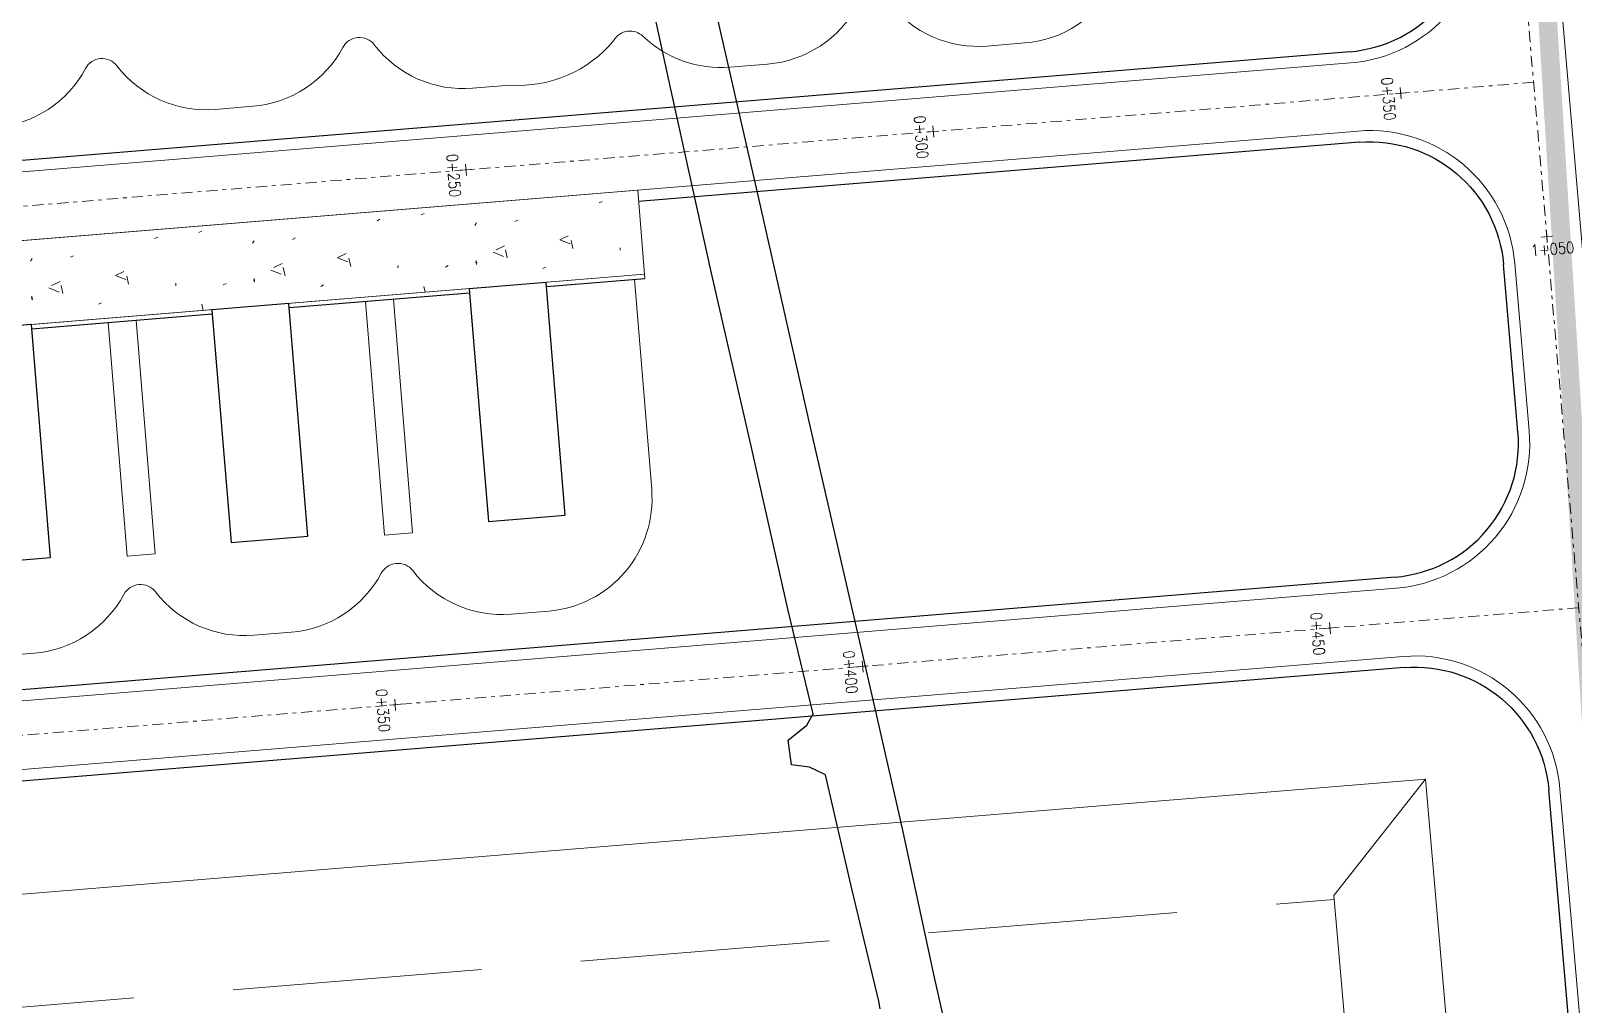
# Model space of a CAD drawing. Header units: metres. Extents: x -703672 to 3951284, y -4124475 to 4104628.
# Drawn here: x 327661.1 to 327825.5, y 4103679.9 to 4103783.7 of the extents above; entities that cross this region are included whole.
import ezdxf

# ---------------------------------------------------------------- set-up
doc = ezdxf.new("R2010")
doc.units = ezdxf.units.M
doc.header["$MEASUREMENT"] = 0
doc.linetypes.add('DGN Style 3', pattern=[1.8597357363350286, 1.328382668810735, -0.5313530675242938])
doc.linetypes.add('DGN Style 7', pattern=[2.6567653376214695, 1.195544401929661, -0.5313530675242938, 0.3985148006432204, -0.5313530675242938])
for name, color, linetype, lineweight in [('C-ALGN-STAT', 8, 'Continuous', 0), ('C-ANNO-PATT', 251, 'Continuous', 0), ('C-ANNO-TEXT', 7, 'Continuous', 25), ('C-APRN-OTLN', 7, 'Continuous', 0), ('C-PADS-OTLN', 9, 'Continuous', 30), ('C-ROAD-CNTR', 8, 'DGN Style 7', 0), ('C-ROAD-CURB', 9, 'Continuous', 0), ('C-ROAD-OTLN', 7, 'Continuous', 0), ('C-SITE-EROS', 252, 'Continuous', 0)]:
    doc.layers.add(name, color=color, linetype=linetype, lineweight=lineweight)
doc.layers.add('ra', color=7, linetype='Continuous')
doc.styles.add('DGN', font='ENGINEERING.shx', dxfattribs={"width": 0.85, "height": 1.2})

# ---------------------------------------------------------------- blocks, each defined once
blk = doc.blocks.new('lbl_tic')
at = {"color": 0, "linetype": 'ByBlock', "lineweight": -2}
blk.add_line((0, -0.04164999999999996), (0, 0.04164999999999996), dxfattribs=at)

msp = doc.modelspace()

# ---------------------------------------------------------------- hatches: boundary and pattern name
at = {"layer": 'C-ANNO-PATT'}
h = msp.add_hatch(dxfattribs=at)
h.set_pattern_fill('CONCRT', color=256, style=0, pattern_type=2)
h.set_pattern_definition([(25.31405199999987, (327670.049914731, 4103757.543427525), (-34.28767318341583, -14.66707943688104), [0.985073, -200.387207]), (283.126, (327671.240934731, 4103757.472029524), (-23.07102397365992, 105.4066847216855), [0.8989299999999999, -191.301]), (158.312255, (327671.144538731, 4103757.089177525), (-36.78227987417804, 8.967672437701431), [1.185134999999999, -52.48894099999997]), (41.97100000000005, (327671.240934731, 4103751.472029524), (-76.6786441966386, -65.73669129616201), [2.04964, -115.338]), (273.29645, (327673.106471731, 4103752.893351525), (-11.85377583184493, 225.480051668108), [1.816196, -247.711481]), (164.2109299999999, (327673.210906731, 4103751.080159525), (-160.2214162044398, 46.73816609184929), [1.652044, -203.07606]), (23.15956299999998, (327670.2258337309, 4103763.605684525), (-23.68998441303446, -1.899802055492453), [2.049686, -35.243312]), (254.807, (327672.240934731, 4103764.472029524), (8.102837309769745, 36.40208585943261), [1.84963, -162.262]), (145.371229, (327671.625594731, 4103762.626832524), (-13.09229575277019, 10.86747480151031), [1.672688, -186.226358]), (263.432078, (327676.492548731, 4103756.695805524), (19.32002953684813, 156.4755958513454), [0.256216, -217.68653]), (26.58046699999998, (327681.527385731, 4103756.532639524), (-79.17303352380267, -42.10143706828374), [0.3498579999999997, -126.5201399999999]), (26.58046699999998, (327668.347747731, 4103749.330579524), (-79.17303352380267, -42.10143706828374), [0.3498579999999997, -126.5201399999999]), (26.58000000000003, (327668.240934731, 4103754.472029524), (-79.17342228783535, -42.10081009988046), [0.34986, -126.52]), (236.8049999999999, (327674.240934731, 4103748.472029524), (-10.59773652499449, -12.76719491183548), [0.32158, -149.978]), (26.58000000000003, (327674.240934731, 4103761.472029524), (-79.17342228783535, -42.10081009988046), [0.34986, -126.52]), (26.58000000000003, (327665.240934731, 4103759.472029524), (-79.17342228783535, -42.10081009988046), [0.34986, -126.52]), (25.31399999999989, (327663.240934731, 4103756.472029524), (-34.28765566192422, -14.66702930962218), [0.9850699999999996, -200.3869999999999]), (283.126, (327664.240934731, 4103756.472029524), (-23.07102397365992, 105.4066847216855), [0.8989299999999999, -191.301]), (158.312255, (327664.035196731, 4103755.765039524), (-36.78227987417804, 8.967672437701431), [1.185134999999999, -52.48894099999997]), (25.31399999999989, (327679.240934731, 4103753.472029524), (-34.28765566192422, -14.66702930962218), [0.9850699999999996, -200.3869999999999]), (283.126, (327679.240934731, 4103754.472029524), (-23.07102397365992, 105.4066847216855), [0.8989299999999999, -191.301]), (158.312255, (327679.867109731, 4103753.148727525), (-36.78227987417804, 8.967672437701431), [1.185134999999999, -52.48894099999997]), (263.432078, (327671.787235731, 4103767.934370525), (19.32002953684813, 156.4755958513454), [0.256216, -217.68653]), (263.432078, (327684.821925731, 4103757.219980524), (19.32002953684813, 156.4755958513454), [0.256216, -217.68653])])
h.paths.add_polyline_path([(327477.7616246923, 4103746.354366099), (327478.4968638474, 4103737.384448408), (327726.5150880059, 4103757.713811046), (327725.7798488509, 4103766.683728736)])

# ---------------------------------------------------------------- linework, layer by layer
at = {"layer": 'C-ANNO-TEXT', "color": 1, "lineweight": -2, "ltscale": 0.6, "const_width": 2}
msp.add_lwpolyline([(327885.7091326918, 4103558.900112357), (327836.2487388989, 4103568.407121208), (327819.1258786097, 4103844.10534371), (327501.4196611037, 4103810.832071274)], dxfattribs=at)
at = {"layer": 'C-APRN-OTLN'}
msp.add_line((327725.7798488509, 4103766.683728736), (327726.5512631622, 4103757.27247414), dxfattribs=at)
at = {"layer": 'C-APRN-OTLN', "ltscale": 100}
for points in [[(327477.7619189399, 4103746.350776278), (327725.7798488509, 4103766.683728736)], [(327477.7616246923, 4103746.354366099), (327478.4968638474, 4103737.384448408), (327726.5150880059, 4103757.713811046)]]:
    msp.add_lwpolyline(points, dxfattribs=at)
at = {"layer": 'C-PADS-OTLN'}
for p, q in [((327716.0644360324, 4103756.412745799), (327726.5512631622, 4103757.27247414)), ((327688.6264861201, 4103754.16334482), (327707.8619535277, 4103755.740301918)), ((327661.1885370149, 4103751.913933996), (327680.4240044224, 4103753.490891094))]:
    msp.add_line(p, q, dxfattribs=at)
at = {"layer": 'C-PADS-OTLN', "flags": 128}
for points in [[(327716.028248472, 4103756.854234036), (327707.8257570722, 4103756.181898674), (327709.8599187366, 4103731.365126396), (327718.0624101363, 4103732.037461757), (327716.028248472, 4103756.854234036)], [(327688.5902669124, 4103754.605219154), (327680.3877755127, 4103753.932883793), (327682.4219371771, 4103729.116111514), (327690.6244285768, 4103729.788446875), (327688.5902669124, 4103754.605219154)], [(327661.152285353, 4103752.356204271), (327652.9497939533, 4103751.68386891), (327654.9839556176, 4103726.867096631), (327663.1864470174, 4103727.539431993), (327661.152285353, 4103752.356204271)]]:
    msp.add_lwpolyline(points, close=True, dxfattribs=at)
at = {"layer": 'C-ROAD-CNTR'}
for p, q in [((327841.6622341247, 4103541.58881854), (327818.7310130846, 4103808.027765691)), ((327821.3002644501, 4103778.175511962), (327458.2994839221, 4103748.421349619)), ((327826.1193744617, 4103722.182043692), (327463.1185939342, 4103692.427881349))]:
    msp.add_line(p, q, dxfattribs=at)
at = {"layer": 'C-ROAD-CURB', "linetype": 'Continuous', "lineweight": 25}
for p, q in [((327801.6965318915, 4103781.434914025), (327476.9117479543, 4103754.81321042)), ((327802.6880004172, 4103771.783651161), (327725.8778807382, 4103765.487739711)), ((327819.6384563553, 4103740.923434735), (327818.1035440918, 4103758.757653278)), ((327806.5593393298, 4103725.445027511), (327481.7308579662, 4103698.819742149)), ((327807.5071104292, 4103715.790182891), (327482.5227724189, 4103689.152122394)), ((327835.7395995281, 4103553.843486948), (327822.9226541034, 4103702.764185007))]:
    msp.add_line(p, q, dxfattribs=at)
for centre, radius, start, end in [((327800.5283185673, 4103795.68711658), 14.30000000000001, 274.6858998387829, 4.685899843201111), ((327805.3911260052, 4103739.697230065), 14.3, 274.6858998442725, 4.919072423631672)]:
    msp.add_arc(centre, radius, start, end, dxfattribs=at)
at = {"layer": 'C-ROAD-CURB', "linetype": 'Continuous', "lineweight": 25, "extrusion": (0, 0, -1)}
for centre, start in [((-327803.8562137416, 4103757.531448607), 85.31410015902098), ((-327808.6753237533, 4103701.537980336), 85.31410016121708)]:
    msp.add_arc(centre, 14.3, start, 175.0809275763683, dxfattribs=at)
at = {"layer": 'C-ROAD-OTLN'}
for p, q in [((327829.836999883, 4103721.55308059), (327822.3669325721, 4103808.348147715)), ((327801.7945637789, 4103780.238925), (327477.0097798416, 4103753.617221395)), ((327802.5899685299, 4103772.979640186), (327477.7614871666, 4103746.354354824)), ((327820.8340365245, 4103741.026333029), (327819.299124261, 4103758.860551572)), ((327726.5150880059, 4103757.713811046), (327478.4967327748, 4103737.384437662)), ((327806.6573712172, 4103724.249038486), (327481.8288898536, 4103697.623753124)), ((327807.4090785419, 4103716.986171916), (327482.4247405315, 4103690.348111419)), ((327836.9351796973, 4103553.946385242), (327824.1182342726, 4103702.867083301))]:
    msp.add_line(p, q, dxfattribs=at)
for centre, start, end in [((327800.5283185673, 4103795.68711658), 274.6858998387829, 4.685899843201111), ((327805.3911260052, 4103739.697230065), 274.6858998442725, 4.919072423631672)]:
    msp.add_arc(centre, 15.5, start, end, dxfattribs=at)
at = {"layer": 'C-ROAD-OTLN', "extrusion": (0, 0, -1)}
for centre, start in [((-327803.8562137416, 4103757.531448607), 85.31410015902098), ((-327808.6753237533, 4103701.537980336), 85.31410016121708)]:
    msp.add_arc(centre, 15.5, start, 175.0809275763683, dxfattribs=at)
at = {"layer": 'C-SITE-EROS', "linetype": 'Continuous'}
for p, q in [((327767.0752505951, 4103782.369713949), (327763.0587207866, 4103782.040490194)), ((327739.6372690378, 4103780.120699067), (327735.6207392274, 4103779.791475312)), ((327727.2711223559, 4103734.762078029), (327725.4336367652, 4103757.179402226)), ((327696.7497874563, 4103754.822781029), (327698.7916923859, 4103729.915955232)), ((327699.7397564831, 4103755.067903894), (327701.78166495, 4103730.16103495)), ((327669.3118058968, 4103752.573766149), (327671.3537108263, 4103727.666940351)), ((327672.3017749235, 4103752.818889014), (327674.3436833904, 4103727.91202007)), ((327698.7916923857, 4103729.915955232), (327701.7816649499, 4103730.16103495)), ((327671.3537108263, 4103727.666940351), (327674.3436833905, 4103727.912020069)), ((327716.2915509735, 4103721.821868899), (327712.2750211653, 4103721.492645144)), ((327688.8535694164, 4103719.572854017), (327684.8370396059, 4103719.243630263)), ((327657.3985655239, 4103716.99457501), (327661.4150953343, 4103717.323798764)), ((327447.9506887362, 4103674.258937397), (327809.7754255548, 4103703.916446417)), ((327800.0036763074, 4103691.505255418), (327809.7754255548, 4103703.916446417)), ((327809.7754255548, 4103703.916446417), (327818.9387933812, 4103597.446840123))]:
    msp.add_line(p, q, dxfattribs=at)
at = {"layer": 'C-SITE-EROS', "linetype": 'DGN Style 3', "ltscale": 20, "transparency": 33554661}
for p, q in [((327460.2121345116, 4103663.223721685), (327800.0404260025, 4103691.078258963)), ((327800.0036763074, 4103691.505255418), (327807.3163727141, 4103606.53868831))]:
    msp.add_line(p, q, dxfattribs=at)
at = {"layer": 'C-SITE-EROS', "linetype": 'Continuous', "flags": 128}
for points in [[(327708.1827576669, 4103777.542460434), (327712.1992874774, 4103777.871684188)], [(327680.7447761075, 4103775.293445551), (327684.761305918, 4103775.622669305)]]:
    msp.add_lwpolyline(points, dxfattribs=at)
at = {"layer": 'C-SITE-EROS', "linetype": 'Continuous', "extrusion": (0, 0, -1)}
for centre, radius, start, end in [((-327766.0949317226, 4103794.329604205), 12.00000000000002, 208.2509347350687, 265.3141001678577), ((-327738.6569501632, 4103792.080589322), 12.00000000000001, 208.249330651465, 265.3141001523803), ((-327762.0784019121, 4103794.000380449), 12, 265.3141001557275, 322.3788696633149), ((-327713.0722143053, 4103790.986833512), 13.14416764353989, 219.3033045871564, 273.8079141210379), ((-327734.6404203527, 4103791.751365567), 12.00000000000001, 265.3141001523803, 313.7401874085394), ((-327683.7809870441, 4103787.58255956), 12, 208.249330651465, 265.3141001612171), ((-327707.2024387929, 4103789.502350688), 12, 265.3141001557275, 322.3788696633149), ((-327668.6751483335, 4103778.707738803), 2, 28.24661604818525, 142.3815842943567), ((-327679.7644572335, 4103787.253335806), 12.00000000000001, 265.314100159021, 322.3815842943567), ((-327715.3112321012, 4103733.781759155), 12.00000000000001, 175.3141001567989, 265.3141001678577), ((-327687.8732505419, 4103731.532744272), 12, 208.249330651465, 265.3141001557275), ((-327711.2947022907, 4103733.4525354), 11.99999999999999, 265.3141001557275, 322.3788696633149), ((-327672.7675393075, 4103722.657758097), 2, 28.24747069211826, 142.3807296066239), ((-327683.8567207314, 4103731.203520517), 12, 265.3141001523803, 322.380729606624)]:
    msp.add_arc(centre, radius, start, end, dxfattribs=at)
at = {"layer": 'C-SITE-EROS', "linetype": 'Continuous'}
for centre, radius, start, end in [((327696.1135347902, 4103780.956228292), 2, 37.62113033872501, 151.750669348535), ((327724.9609697042, 4103781.636612227), 2.000000000000001, 46.25981259146054, 149.1905093779321), ((327656.34228665, 4103785.333485757), 12, 274.6858998387829, 331.7533839816533), ((327700.2057982879, 4103724.906413003), 2, 37.62113033668508, 151.750669348535), ((327660.4347764619, 4103729.283689019), 12, 274.6858998354894, 331.7525292780715)]:
    msp.add_arc(centre, radius, start, end, dxfattribs=at)
at = {"layer": 'ra'}
for p, q in [((327738.7347058317, 4103765.664384615, 8.05), (327730.7255558633, 4103800.622166335, 8.11)), ((327729.3270112931, 4103777.436514433, 8.13), (327724.9266165725, 4103797.368803597, 8.14)), ((327733.6594914424, 4103757.840733235, 8.09), (327729.3270112931, 4103777.436514433, 8.13)), ((327744.2454277907, 4103741.233665233, 8.05), (327738.7347058317, 4103765.664384615, 8.05)), ((327737.7538665739, 4103740.043376626, 8.06), (327733.6594914424, 4103757.840733235, 8.09)), ((327741.8229026738, 4103721.898477309, 8.05), (327737.7538665739, 4103740.043376626, 8.06)), ((327751.0994855201, 4103711.449408609, 8), (327744.2454277907, 4103741.233665233, 8.05)), ((327744.5019910228, 4103710.87949339, 8.02), (327741.8229026738, 4103721.898477309, 8.05)), ((327743.8051654709, 4103709.662926026, 7.92), (327744.5019910228, 4103710.87949339, 8.02)), ((327753.9833375435, 4103698.805742309, 7.99), (327751.0994855201, 4103711.449408609, 8)), ((327741.8341815118, 4103708.07316119, 7.64), (327743.8051654709, 4103709.662926026, 7.92)), ((327742.1878277501, 4103705.446114114, 7.6), (327741.8341815118, 4103708.07316119, 7.64)), ((327744.104799878, 4103705.18760713, 7.76), (327742.1878277501, 4103705.446114114, 7.6)), ((327745.8108733229, 4103704.367425199, 7.99), (327744.104799878, 4103705.18760713, 7.76)), ((327748.5972153329, 4103692.221927341, 8.03), (327745.8108733229, 4103704.367425199, 7.99)), ((327757.4153724925, 4103682.752749905, 7.97), (327753.9833375435, 4103698.805742309, 7.99)), ((327751.4863123241, 4103680.253300663, 8.01), (327748.5972153329, 4103692.221927341, 8.03)), ((327764.5847310791, 4103651.41549445, 7.95), (327757.4153724925, 4103682.752749905, 7.97)), ((327751.6249750279, 4103679.430191523, 7.98), (327751.4863123241, 4103680.253300663, 8.01))]:
    msp.add_line(p, q, dxfattribs=at)

# ---------------------------------------------------------------- block references
at = {"layer": 'C-ALGN-STAT', "lineweight": 18}
for p, xscale, yscale, zscale, rotation in [((327807.1295809696, 4103777.014425944), 14.40576230492197, 14.40576230492197, 14.40576230492197, 4.643319330166546), ((327807.1295804591, 4103777.014425375), 14.40576230492196, 14.40576230492196, 14.40576230492196, 4.643266321871067), ((327807.1295809696, 4103777.014425944), 14.40576230492196, 14.40576230492196, 14.40576230492196, 274.6433193301665), ((327807.1295804012, 4103777.014426454), 14.40576230492194, 14.40576230492194, 14.40576230492194, 274.6432663218711), ((327757.296704908, 4103772.92976397), 14.40576230492196, 14.40576230492196, 14.40576230492196, 274.6433193301665), ((327757.2967043396, 4103772.92976448), 14.40576230492194, 14.40576230492194, 14.40576230492194, 274.6432663218711), ((327757.296704908, 4103772.92976397), 14.40576230492197, 14.40576230492197, 14.40576230492197, 4.643319330166546), ((327757.2967043975, 4103772.929763401), 14.40576230492196, 14.40576230492196, 14.40576230492196, 4.643266321871067), ((327707.4638288465, 4103768.845101998), 14.40576230492197, 14.40576230492197, 14.40576230492197, 4.643319330166546), ((327707.4638283359, 4103768.845101429), 14.40576230492196, 14.40576230492196, 14.40576230492196, 4.643266321871067), ((327707.463828278, 4103768.845102507), 14.40576230492194, 14.40576230492194, 14.40576230492194, 274.6432663218711), ((327707.4638288465, 4103768.845101998), 14.40576230492196, 14.40576230492196, 14.40576230492196, 274.6433193301665), ((327822.7168431981, 4103761.716222663), 14.40576230492196, 14.40576230492196, 14.40576230492196, 94.6669517492108), ((327822.7168437673, 4103761.716222154), 14.40576230492195, 14.40576230492195, 14.40576230492195, 94.66689874091526), ((327822.7168431981, 4103761.716222663), 14.40576230492195, 14.40576230492195, 14.40576230492195, 4.666951749210762), ((327822.7168426877, 4103761.716222097), 14.40576230492193, 14.40576230492193, 14.40576230492193, 4.666898740915299), ((327799.5902122714, 4103720.007050423), 14.40576230492196, 14.40576230492196, 14.40576230492196, 274.7108462302159), ((327799.5902117023, 4103720.007050932), 14.40576230492195, 14.40576230492195, 14.40576230492195, 274.7107932219204), ((327799.5902122714, 4103720.007050423), 14.40576230492197, 14.40576230492197, 14.40576230492197, 4.710846230215875), ((327799.590211761, 4103720.007049854), 14.40576230492196, 14.40576230492196, 14.40576230492196, 4.710793221920395), ((327749.7573356407, 4103715.92238896), 14.40576230492195, 14.40576230492195, 14.40576230492195, 274.7107932219204), ((327749.7573362099, 4103715.922388451), 14.40576230492196, 14.40576230492196, 14.40576230492196, 274.7108462302159), ((327749.7573362099, 4103715.922388451), 14.40576230492197, 14.40576230492197, 14.40576230492197, 4.710846230215875), ((327749.7573356995, 4103715.922387882), 14.40576230492196, 14.40576230492196, 14.40576230492196, 4.710793221920395), ((327699.9244595791, 4103711.837726987), 14.40576230492195, 14.40576230492195, 14.40576230492195, 274.7107932219204), ((327699.9244601482, 4103711.837726478), 14.40576230492196, 14.40576230492196, 14.40576230492196, 274.7108462302159), ((327699.9244601482, 4103711.837726478), 14.40576230492197, 14.40576230492197, 14.40576230492197, 4.710846230215875), ((327699.9244596378, 4103711.837725908), 14.40576230492196, 14.40576230492196, 14.40576230492196, 4.710793221920395)]:
    msp.add_blockref('lbl_tic', p, dxfattribs=dict(at, xscale=xscale, yscale=yscale, zscale=zscale, rotation=rotation))

# ---------------------------------------------------------------- texts
at = {"layer": 'C-ALGN-STAT', "lineweight": 25, "attachment_point": 8, "line_spacing_factor": 0.6, "style": 'DGN'}
for s, insert, char_height, rotation in [('\\Fsimplex;\\H1x;\\W0.85;0+350', (327805.2340132946, 4103776.363351992), 1.199999999999998, 274.36701857010536), ('\\Fsimplex;\\H1x;\\W0.85;0+300', (327755.401137233, 4103772.278690019), 1.199999999999998, 274.36701857010536), ('\\Fsimplex;\\H1x;\\W0.85;0+250', (327705.5682611714, 4103768.194028046), 1.199999999999998, 274.36701857010536), ('\\Fsimplex;\\H1x;\\W0.85;1+050', (327823.3686989451, 4103759.820923696), 1.199999999999997, 4.3906509891495755), ('\\Fsimplex;\\H1x;\\W0.85;0+450', (327797.6954132465, 4103719.353742871), 1.199999999999997, 274.4345454701546), ('\\Fsimplex;\\H1x;\\W0.85;0+400', (327747.862537185, 4103715.269080899), 1.199999999999997, 274.4345454701546), ('\\Fsimplex;\\H1x;\\W0.85;0+350', (327698.0296611233, 4103711.184418926), 1.199999999999997, 274.4345454701546)]:
    msp.add_mtext(s, dxfattribs=dict(at, insert=insert, char_height=char_height, rotation=rotation))

doc.saveas('drawing.dxf')
